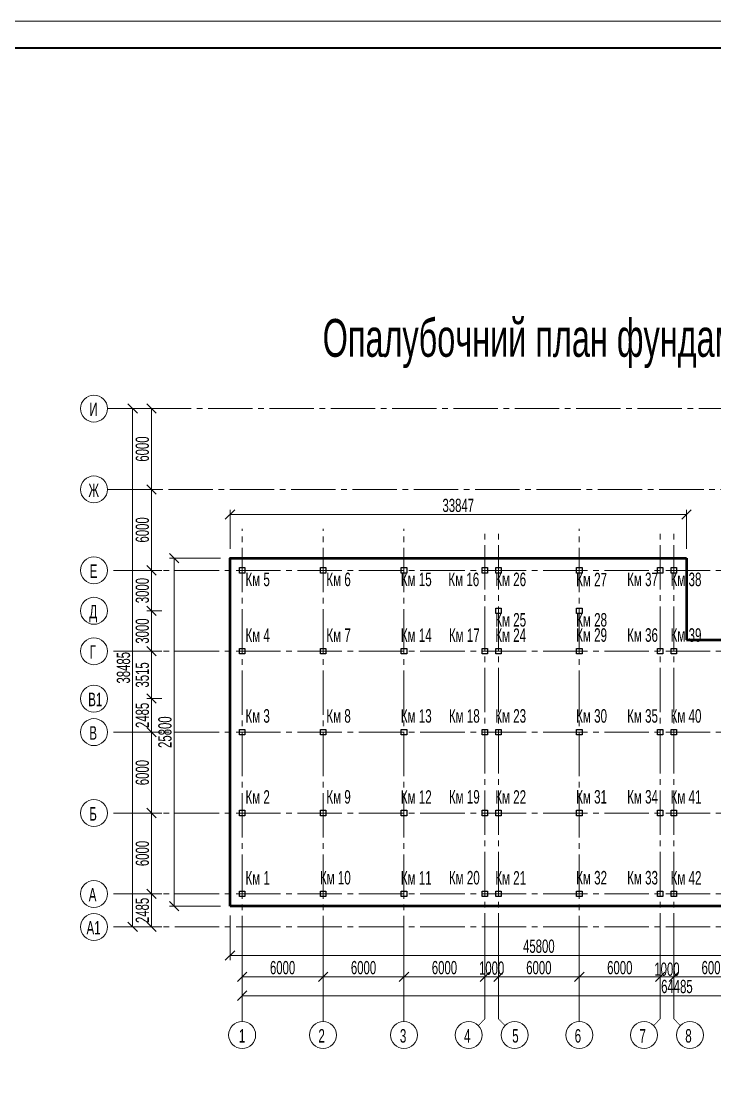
# Model space of a CAD drawing. Extents: x -483223 to 550073, y -164053 to -64662.
# Drawn here: x -440250 to -427390, y -92600 to -73022 of the extents above; entities that cross this region are included whole.
import ezdxf

# ---------------------------------------------------------------- set-up
doc = ezdxf.new("R2010")
doc.units = 0
doc.header["$MEASUREMENT"] = 0
for name, pattern in [('DASHDOT', [25.4, 12.7, -6.35, 0, -6.35]), ('K5LT_AXLED', [16.25, 11.75, -1.5, 1.5, -1.5]), ('K5LT_THIN', [0])]:
    doc.linetypes.add(name, pattern=pattern)
doc.layers.get('0').update_dxf_attribs({"color": 40, "linetype": 'CONTINUOUS'})
doc.layers.get('Defpoints').update_dxf_attribs({"linetype": 'CONTINUOUS'})
for name, color, linetype in [('KOLONY', 60, 'CONTINUOUS'), ('OPAL', 4, 'CONTINUOUS'), ('ТЕКСТ', 252, 'CONTINUOUS')]:
    doc.layers.add(name, color=color, linetype=linetype)
doc.layers.add('ВІСЬ', color=197, linetype='DASHDOT', lineweight=15, transparency=0.5)
for name, color, linetype, lineweight in [('ОСН. ТОНКА', 250, 'CONTINUOUS', 15), ('РАМКА', 250, 'CONTINUOUS', 40), ('РОЗМІР', 250, 'CONTINUOUS', 15), ('РОЗМІР МІЖ ОСЯМИ', 250, 'CONTINUOUS', 15)]:
    doc.layers.add(name, color=color, linetype=linetype, lineweight=lineweight)
doc.styles.add('РОЗМІР', font='ARIALN.TTF', dxfattribs={"width": 0.75})
doc.dimstyles.new('М 400$0', dxfattribs={"dimscale": 0.7, "dimtxt": 350, "dimasz": 250, "dimexe": 125, "dimexo": 250, "dimgap": 62.5, "dimtad": 1, "dimdec": 0, "dimlfac": 4, "dimzin": 9, "dimtxsty": 'РОЗМІР', "dimblk": 'OBLIQUE', "dimcen": 250, "dimadec": 0, "dimazin": 0, "dimtfac": 1, "dimtdec": 0, "dimtix": 1, "dimtmove": 2, "dimatfit": 3, "dimfxl": 125, "dimlwd": -1, "dimlwe": -1, "dimarcsym": 0})

# ---------------------------------------------------------------- blocks, each defined once
blk = doc.blocks.new('_OBLIQUE')
at = {"color": 0, "linetype": 'ByBlock'}
blk.add_line((-0.5, -0.5), (0.5, 0.5), dxfattribs=at)
blk = doc.blocks.new('*D221')
at = {"layer": 'Defpoints', "color": 0, "transparency": 16777216}
for p in [(-436153, -90156), (-434653, -90156), (-434653, -90744)]:
    blk.add_point(p, dxfattribs=at)
at = {"layer": 'РОЗМІР МІЖ ОСЯМИ', "color": 0, "transparency": 16777216}
for p, q in [((-436153, -90331), (-436153, -90832)), ((-434653, -90331), (-434653, -90832)), ((-436153, -90744), (-434653, -90744))]:
    blk.add_line(p, q, dxfattribs=at)
at = {"layer": 'РОЗМІР МІЖ ОСЯМИ', "color": 0, "transparency": 16777216, "xscale": 175, "yscale": 175, "zscale": 175, "rotation": 180}
blk.add_blockref('_OBLIQUE', (-436153, -90744), dxfattribs=at)
at = {"layer": 'РОЗМІР МІЖ ОСЯМИ', "color": 0, "transparency": 16777216, "xscale": 175, "yscale": 175, "zscale": 175}
blk.add_blockref('_OBLIQUE', (-434653, -90744), dxfattribs=at)
at = {"layer": 'РОЗМІР МІЖ ОСЯМИ', "color": 0, "transparency": 16777216, "insert": (-435403, -90575), "char_height": 245, "attachment_point": 5, "style": 'РОЗМІР'}
blk.add_mtext('6000', dxfattribs=at)
blk = doc.blocks.new('*D222')
at = {"layer": 'Defpoints', "color": 0, "transparency": 16777216}
for p in [(-434653, -90156), (-433153, -90156), (-433153, -90744)]:
    blk.add_point(p, dxfattribs=at)
at = {"layer": 'РОЗМІР МІЖ ОСЯМИ', "color": 0, "transparency": 16777216}
for p, q in [((-434653, -90331), (-434653, -90832)), ((-433153, -90331), (-433153, -90832)), ((-434653, -90744), (-433153, -90744))]:
    blk.add_line(p, q, dxfattribs=at)
at = {"layer": 'РОЗМІР МІЖ ОСЯМИ', "color": 0, "transparency": 16777216, "xscale": 175, "yscale": 175, "zscale": 175, "rotation": 180}
blk.add_blockref('_OBLIQUE', (-434653, -90744), dxfattribs=at)
at = {"layer": 'РОЗМІР МІЖ ОСЯМИ', "color": 0, "transparency": 16777216, "xscale": 175, "yscale": 175, "zscale": 175}
blk.add_blockref('_OBLIQUE', (-433153, -90744), dxfattribs=at)
at = {"layer": 'РОЗМІР МІЖ ОСЯМИ', "color": 0, "transparency": 16777216, "insert": (-433903, -90575), "char_height": 245, "attachment_point": 5, "style": 'РОЗМІР'}
blk.add_mtext('6000', dxfattribs=at)
blk = doc.blocks.new('*D223')
at = {"layer": 'Defpoints', "color": 0, "transparency": 16777216}
for p in [(-433153, -90156), (-431653, -90156), (-431653, -90744)]:
    blk.add_point(p, dxfattribs=at)
at = {"layer": 'РОЗМІР МІЖ ОСЯМИ', "color": 0, "transparency": 16777216}
for p, q in [((-433153, -90331), (-433153, -90832)), ((-431653, -90331), (-431653, -90832)), ((-433153, -90744), (-431653, -90744))]:
    blk.add_line(p, q, dxfattribs=at)
at = {"layer": 'РОЗМІР МІЖ ОСЯМИ', "color": 0, "transparency": 16777216, "xscale": 175, "yscale": 175, "zscale": 175, "rotation": 180}
blk.add_blockref('_OBLIQUE', (-433153, -90744), dxfattribs=at)
at = {"layer": 'РОЗМІР МІЖ ОСЯМИ', "color": 0, "transparency": 16777216, "xscale": 175, "yscale": 175, "zscale": 175}
blk.add_blockref('_OBLIQUE', (-431653, -90744), dxfattribs=at)
at = {"layer": 'РОЗМІР МІЖ ОСЯМИ', "color": 0, "transparency": 16777216, "insert": (-432403, -90575), "char_height": 245, "attachment_point": 5, "style": 'РОЗМІР'}
blk.add_mtext('6000', dxfattribs=at)
blk = doc.blocks.new('*D224')
at = {"layer": 'Defpoints', "color": 0, "transparency": 16777216}
for p in [(-431653, -90156), (-431403, -90156), (-431403, -90744)]:
    blk.add_point(p, dxfattribs=at)
at = {"layer": 'РОЗМІР МІЖ ОСЯМИ', "color": 0, "transparency": 16777216}
for p, q in [((-431653, -90331), (-431653, -90832)), ((-431403, -90331), (-431403, -90832)), ((-431653, -90744), (-431403, -90744))]:
    blk.add_line(p, q, dxfattribs=at)
at = {"layer": 'РОЗМІР МІЖ ОСЯМИ', "color": 0, "transparency": 16777216, "xscale": 175, "yscale": 175, "zscale": 175, "rotation": 180}
blk.add_blockref('_OBLIQUE', (-431653, -90744), dxfattribs=at)
at = {"layer": 'РОЗМІР МІЖ ОСЯМИ', "color": 0, "transparency": 16777216, "xscale": 175, "yscale": 175, "zscale": 175}
blk.add_blockref('_OBLIQUE', (-431403, -90744), dxfattribs=at)
at = {"layer": 'РОЗМІР МІЖ ОСЯМИ', "color": 0, "transparency": 16777216, "insert": (-431528, -90584), "char_height": 245, "attachment_point": 5, "style": 'РОЗМІР'}
blk.add_mtext('1000', dxfattribs=at)
blk = doc.blocks.new('*D225')
at = {"layer": 'Defpoints', "color": 0, "transparency": 16777216}
for p in [(-431403, -90156), (-429903, -90156), (-429903, -90744)]:
    blk.add_point(p, dxfattribs=at)
at = {"layer": 'РОЗМІР МІЖ ОСЯМИ', "color": 0, "transparency": 16777216}
for p, q in [((-431403, -90331), (-431403, -90832)), ((-429903, -90331), (-429903, -90832)), ((-431403, -90744), (-429903, -90744))]:
    blk.add_line(p, q, dxfattribs=at)
at = {"layer": 'РОЗМІР МІЖ ОСЯМИ', "color": 0, "transparency": 16777216, "xscale": 175, "yscale": 175, "zscale": 175, "rotation": 180}
blk.add_blockref('_OBLIQUE', (-431403, -90744), dxfattribs=at)
at = {"layer": 'РОЗМІР МІЖ ОСЯМИ', "color": 0, "transparency": 16777216, "xscale": 175, "yscale": 175, "zscale": 175}
blk.add_blockref('_OBLIQUE', (-429903, -90744), dxfattribs=at)
at = {"layer": 'РОЗМІР МІЖ ОСЯМИ', "color": 0, "transparency": 16777216, "insert": (-430653, -90575), "char_height": 245, "attachment_point": 5, "style": 'РОЗМІР'}
blk.add_mtext('6000', dxfattribs=at)
blk = doc.blocks.new('*D226')
at = {"layer": 'Defpoints', "color": 0, "transparency": 16777216}
for p in [(-429903, -90156), (-428403, -90156), (-428403, -90744)]:
    blk.add_point(p, dxfattribs=at)
at = {"layer": 'РОЗМІР МІЖ ОСЯМИ', "color": 0, "transparency": 16777216}
for p, q in [((-429903, -90331), (-429903, -90832)), ((-428403, -90331), (-428403, -90832)), ((-429903, -90744), (-428403, -90744))]:
    blk.add_line(p, q, dxfattribs=at)
at = {"layer": 'РОЗМІР МІЖ ОСЯМИ', "color": 0, "transparency": 16777216, "xscale": 175, "yscale": 175, "zscale": 175, "rotation": 180}
blk.add_blockref('_OBLIQUE', (-429903, -90744), dxfattribs=at)
at = {"layer": 'РОЗМІР МІЖ ОСЯМИ', "color": 0, "transparency": 16777216, "xscale": 175, "yscale": 175, "zscale": 175}
blk.add_blockref('_OBLIQUE', (-428403, -90744), dxfattribs=at)
at = {"layer": 'РОЗМІР МІЖ ОСЯМИ', "color": 0, "transparency": 16777216, "insert": (-429153, -90575), "char_height": 245, "attachment_point": 5, "style": 'РОЗМІР'}
blk.add_mtext('6000', dxfattribs=at)
blk = doc.blocks.new('*D227')
at = {"layer": 'Defpoints', "color": 0, "transparency": 16777216}
for p in [(-428403, -90156), (-428153, -90156), (-428153, -90744)]:
    blk.add_point(p, dxfattribs=at)
at = {"layer": 'РОЗМІР МІЖ ОСЯМИ', "color": 0, "transparency": 16777216}
for p, q in [((-428403, -90331), (-428403, -90832)), ((-428153, -90331), (-428153, -90832)), ((-428403, -90744), (-428153, -90744))]:
    blk.add_line(p, q, dxfattribs=at)
at = {"layer": 'РОЗМІР МІЖ ОСЯМИ', "color": 0, "transparency": 16777216, "xscale": 175, "yscale": 175, "zscale": 175, "rotation": 180}
blk.add_blockref('_OBLIQUE', (-428403, -90744), dxfattribs=at)
at = {"layer": 'РОЗМІР МІЖ ОСЯМИ', "color": 0, "transparency": 16777216, "xscale": 175, "yscale": 175, "zscale": 175}
blk.add_blockref('_OBLIQUE', (-428153, -90744), dxfattribs=at)
at = {"layer": 'РОЗМІР МІЖ ОСЯМИ', "color": 0, "transparency": 16777216, "insert": (-428278, -90604), "char_height": 245, "attachment_point": 5, "style": 'РОЗМІР'}
blk.add_mtext('1000', dxfattribs=at)
blk = doc.blocks.new('*D228')
at = {"layer": 'Defpoints', "color": 0, "transparency": 16777216}
for p in [(-428153, -90156), (-426653, -90156), (-426653, -90744)]:
    blk.add_point(p, dxfattribs=at)
at = {"layer": 'РОЗМІР МІЖ ОСЯМИ', "color": 0, "transparency": 16777216}
for p, q in [((-428153, -90331), (-428153, -90832)), ((-426653, -90331), (-426653, -90832)), ((-428153, -90744), (-426653, -90744))]:
    blk.add_line(p, q, dxfattribs=at)
at = {"layer": 'РОЗМІР МІЖ ОСЯМИ', "color": 0, "transparency": 16777216, "xscale": 175, "yscale": 175, "zscale": 175, "rotation": 180}
blk.add_blockref('_OBLIQUE', (-428153, -90744), dxfattribs=at)
at = {"layer": 'РОЗМІР МІЖ ОСЯМИ', "color": 0, "transparency": 16777216, "xscale": 175, "yscale": 175, "zscale": 175}
blk.add_blockref('_OBLIQUE', (-426653, -90744), dxfattribs=at)
at = {"layer": 'РОЗМІР МІЖ ОСЯМИ', "color": 0, "transparency": 16777216, "insert": (-427403, -90575), "char_height": 245, "attachment_point": 5, "style": 'РОЗМІР'}
blk.add_mtext('6000', dxfattribs=at)
blk = doc.blocks.new('*D235')
at = {"layer": 'Defpoints', "color": 0, "transparency": 16777216}
for p in [(-436153, -90256), (-420035, -90256), (-420035, -91094)]:
    blk.add_point(p, dxfattribs=at)
at = {"layer": 'РОЗМІР МІЖ ОСЯМИ', "color": 0, "transparency": 16777216}
for p, q in [((-436153, -90431), (-436153, -91182)), ((-420035, -90431), (-420035, -91182)), ((-436153, -91094), (-420035, -91094))]:
    blk.add_line(p, q, dxfattribs=at)
at = {"layer": 'РОЗМІР МІЖ ОСЯМИ', "color": 0, "transparency": 16777216, "xscale": 175, "yscale": 175, "zscale": 175, "rotation": 180}
blk.add_blockref('_OBLIQUE', (-436153, -91094), dxfattribs=at)
at = {"layer": 'РОЗМІР МІЖ ОСЯМИ', "color": 0, "transparency": 16777216, "xscale": 175, "yscale": 175, "zscale": 175}
blk.add_blockref('_OBLIQUE', (-420035, -91094), dxfattribs=at)
at = {"layer": 'РОЗМІР МІЖ ОСЯМИ', "color": 0, "transparency": 16777216, "insert": (-428094, -90925), "char_height": 245, "attachment_point": 5, "style": 'РОЗМІР'}
blk.add_mtext('64485', dxfattribs=at)
blk = doc.blocks.new('*D236')
at = {"layer": 'Defpoints', "color": 0, "transparency": 16777216}
for p in [(-437833, -87707), (-437469, -87707), (-437469, -89207)]:
    blk.add_point(p, dxfattribs=at)
at = {"layer": 'РОЗМІР МІЖ ОСЯМИ', "color": 0, "transparency": 16777216}
for p, q in [((-437644, -87707), (-437920, -87707)), ((-437833, -89207), (-437833, -87707)), ((-437644, -89207), (-437920, -89207))]:
    blk.add_line(p, q, dxfattribs=at)
at = {"layer": 'РОЗМІР МІЖ ОСЯМИ', "color": 0, "transparency": 16777216, "xscale": 175, "yscale": 175, "zscale": 175}
for p, rotation in [((-437833, -87707), 90), ((-437833, -89207), 270)]:
    blk.add_blockref('_OBLIQUE', p, dxfattribs=dict(at, rotation=rotation))
at = {"layer": 'РОЗМІР МІЖ ОСЯМИ', "color": 0, "transparency": 16777216, "insert": (-438002, -88457), "char_height": 245, "attachment_point": 5, "rotation": 90, "style": 'РОЗМІР'}
blk.add_mtext('6000', dxfattribs=at)
blk = doc.blocks.new('*D237')
at = {"layer": 'Defpoints', "color": 0, "transparency": 16777216}
for p in [(-437469, -89207), (-437833, -89819), (-437469, -89819)]:
    blk.add_point(p, dxfattribs=at)
at = {"layer": 'РОЗМІР МІЖ ОСЯМИ', "color": 0, "transparency": 16777216}
for p, q in [((-437644, -89207), (-437920, -89207)), ((-437833, -89207), (-437833, -89819)), ((-437644, -89819), (-437920, -89819))]:
    blk.add_line(p, q, dxfattribs=at)
at = {"layer": 'РОЗМІР МІЖ ОСЯМИ', "color": 0, "transparency": 16777216, "xscale": 175, "yscale": 175, "zscale": 175}
for p, rotation in [((-437833, -89207), 90), ((-437833, -89819), 270)]:
    blk.add_blockref('_OBLIQUE', p, dxfattribs=dict(at, rotation=rotation))
at = {"layer": 'РОЗМІР МІЖ ОСЯМИ', "color": 0, "transparency": 16777216, "insert": (-438002, -89513), "char_height": 245, "attachment_point": 5, "rotation": 90, "style": 'РОЗМІР'}
blk.add_mtext('2485', dxfattribs=at)
blk = doc.blocks.new('*D238')
at = {"layer": 'Defpoints', "color": 0, "transparency": 16777216}
for p in [(-437833, -84707), (-437469, -84707), (-437469, -85585)]:
    blk.add_point(p, dxfattribs=at)
at = {"layer": 'РОЗМІР МІЖ ОСЯМИ', "color": 0, "transparency": 16777216}
for p, q in [((-437644, -84707), (-437920, -84707)), ((-437833, -85585), (-437833, -84707)), ((-437644, -85585), (-437920, -85585))]:
    blk.add_line(p, q, dxfattribs=at)
at = {"layer": 'РОЗМІР МІЖ ОСЯМИ', "color": 0, "transparency": 16777216, "xscale": 175, "yscale": 175, "zscale": 175}
for p, rotation in [((-437833, -84707), 90), ((-437833, -85585), 270)]:
    blk.add_blockref('_OBLIQUE', p, dxfattribs=dict(at, rotation=rotation))
at = {"layer": 'РОЗМІР МІЖ ОСЯМИ', "color": 0, "transparency": 16777216, "insert": (-438002, -85146), "char_height": 245, "attachment_point": 5, "rotation": 90, "style": 'РОЗМІР'}
blk.add_mtext('3515', dxfattribs=at)
blk = doc.blocks.new('*D239')
at = {"layer": 'Defpoints', "color": 0, "transparency": 16777216}
for p in [(-437833, -83957), (-437469, -83957), (-437469, -84707)]:
    blk.add_point(p, dxfattribs=at)
at = {"layer": 'РОЗМІР МІЖ ОСЯМИ', "color": 0, "transparency": 16777216}
for p, q in [((-437644, -83957), (-437920, -83957)), ((-437833, -84707), (-437833, -83957)), ((-437644, -84707), (-437920, -84707))]:
    blk.add_line(p, q, dxfattribs=at)
at = {"layer": 'РОЗМІР МІЖ ОСЯМИ', "color": 0, "transparency": 16777216, "xscale": 175, "yscale": 175, "zscale": 175}
for p, rotation in [((-437833, -83957), 90), ((-437833, -84707), 270)]:
    blk.add_blockref('_OBLIQUE', p, dxfattribs=dict(at, rotation=rotation))
at = {"layer": 'РОЗМІР МІЖ ОСЯМИ', "color": 0, "transparency": 16777216, "insert": (-438002, -84332), "char_height": 245, "attachment_point": 5, "rotation": 90, "style": 'РОЗМІР'}
blk.add_mtext('3000', dxfattribs=at)
blk = doc.blocks.new('*D240')
at = {"layer": 'Defpoints', "color": 0, "transparency": 16777216}
for p in [(-437833, -83207), (-437469, -83207), (-437469, -83957)]:
    blk.add_point(p, dxfattribs=at)
at = {"layer": 'РОЗМІР МІЖ ОСЯМИ', "color": 0, "transparency": 16777216}
for p, q in [((-437644, -83207), (-437920, -83207)), ((-437833, -83957), (-437833, -83207)), ((-437644, -83957), (-437920, -83957))]:
    blk.add_line(p, q, dxfattribs=at)
at = {"layer": 'РОЗМІР МІЖ ОСЯМИ', "color": 0, "transparency": 16777216, "xscale": 175, "yscale": 175, "zscale": 175}
for p, rotation in [((-437833, -83207), 90), ((-437833, -83957), 270)]:
    blk.add_blockref('_OBLIQUE', p, dxfattribs=dict(at, rotation=rotation))
at = {"layer": 'РОЗМІР МІЖ ОСЯМИ', "color": 0, "transparency": 16777216, "insert": (-438002, -83582), "char_height": 245, "attachment_point": 5, "rotation": 90, "style": 'РОЗМІР'}
blk.add_mtext('3000', dxfattribs=at)
blk = doc.blocks.new('*D241')
at = {"layer": 'Defpoints', "color": 0, "transparency": 16777216}
for p in [(-437833, -81707), (-437469, -81707), (-437469, -83207)]:
    blk.add_point(p, dxfattribs=at)
at = {"layer": 'РОЗМІР МІЖ ОСЯМИ', "color": 0, "transparency": 16777216}
for p, q in [((-437644, -81707), (-437920, -81707)), ((-437833, -83207), (-437833, -81707)), ((-437644, -83207), (-437920, -83207))]:
    blk.add_line(p, q, dxfattribs=at)
at = {"layer": 'РОЗМІР МІЖ ОСЯМИ', "color": 0, "transparency": 16777216, "xscale": 175, "yscale": 175, "zscale": 175}
for p, rotation in [((-437833, -81707), 90), ((-437833, -83207), 270)]:
    blk.add_blockref('_OBLIQUE', p, dxfattribs=dict(at, rotation=rotation))
at = {"layer": 'РОЗМІР МІЖ ОСЯМИ', "color": 0, "transparency": 16777216, "insert": (-438002, -82457), "char_height": 245, "attachment_point": 5, "rotation": 90, "style": 'РОЗМІР'}
blk.add_mtext('6000', dxfattribs=at)
blk = doc.blocks.new('*D242')
at = {"layer": 'Defpoints', "color": 0, "transparency": 16777216}
for p in [(-437833, -80207), (-437469, -80207), (-437469, -81707)]:
    blk.add_point(p, dxfattribs=at)
at = {"layer": 'РОЗМІР МІЖ ОСЯМИ', "color": 0, "transparency": 16777216}
for p, q in [((-437644, -80207), (-437920, -80207)), ((-437833, -81707), (-437833, -80207)), ((-437644, -81707), (-437920, -81707))]:
    blk.add_line(p, q, dxfattribs=at)
at = {"layer": 'РОЗМІР МІЖ ОСЯМИ', "color": 0, "transparency": 16777216, "xscale": 175, "yscale": 175, "zscale": 175}
for p, rotation in [((-437833, -80207), 90), ((-437833, -81707), 270)]:
    blk.add_blockref('_OBLIQUE', p, dxfattribs=dict(at, rotation=rotation))
at = {"layer": 'РОЗМІР МІЖ ОСЯМИ', "color": 0, "transparency": 16777216, "insert": (-438002, -80957), "char_height": 245, "attachment_point": 5, "rotation": 90, "style": 'РОЗМІР'}
blk.add_mtext('6000', dxfattribs=at)
blk = doc.blocks.new('*D243')
at = {"layer": 'Defpoints', "color": 0, "transparency": 16777216}
for p in [(-437833, -86207), (-437469, -86207), (-437469, -87707)]:
    blk.add_point(p, dxfattribs=at)
at = {"layer": 'РОЗМІР МІЖ ОСЯМИ', "color": 0, "transparency": 16777216}
for p, q in [((-437644, -86207), (-437920, -86207)), ((-437833, -87707), (-437833, -86207)), ((-437644, -87707), (-437920, -87707))]:
    blk.add_line(p, q, dxfattribs=at)
at = {"layer": 'РОЗМІР МІЖ ОСЯМИ', "color": 0, "transparency": 16777216, "xscale": 175, "yscale": 175, "zscale": 175}
for p, rotation in [((-437833, -86207), 90), ((-437833, -87707), 270)]:
    blk.add_blockref('_OBLIQUE', p, dxfattribs=dict(at, rotation=rotation))
at = {"layer": 'РОЗМІР МІЖ ОСЯМИ', "color": 0, "transparency": 16777216, "insert": (-438002, -86957), "char_height": 245, "attachment_point": 5, "rotation": 90, "style": 'РОЗМІР'}
blk.add_mtext('6000', dxfattribs=at)
blk = doc.blocks.new('*D244')
at = {"layer": 'Defpoints', "color": 0, "transparency": 16777216}
for p in [(-437469, -85585), (-437833, -86207), (-437469, -86207)]:
    blk.add_point(p, dxfattribs=at)
at = {"layer": 'РОЗМІР МІЖ ОСЯМИ', "color": 0, "transparency": 16777216}
for p, q in [((-437644, -85585), (-437920, -85585)), ((-437833, -85585), (-437833, -86207)), ((-437644, -86207), (-437920, -86207))]:
    blk.add_line(p, q, dxfattribs=at)
at = {"layer": 'РОЗМІР МІЖ ОСЯМИ', "color": 0, "transparency": 16777216, "xscale": 175, "yscale": 175, "zscale": 175}
for p, rotation in [((-437833, -85585), 90), ((-437833, -86207), 270)]:
    blk.add_blockref('_OBLIQUE', p, dxfattribs=dict(at, rotation=rotation))
at = {"layer": 'РОЗМІР МІЖ ОСЯМИ', "color": 0, "transparency": 16777216, "insert": (-438002, -85896), "char_height": 245, "attachment_point": 5, "rotation": 90, "style": 'РОЗМІР'}
blk.add_mtext('2485', dxfattribs=at)
blk = doc.blocks.new('*D245')
at = {"layer": 'Defpoints', "color": 0, "transparency": 16777216}
for p in [(-438183, -80207), (-437469, -80207), (-437469, -89819)]:
    blk.add_point(p, dxfattribs=at)
at = {"layer": 'РОЗМІР МІЖ ОСЯМИ', "color": 0, "transparency": 16777216}
for p, q in [((-437644, -80207), (-438270, -80207)), ((-438183, -89819), (-438183, -80207)), ((-437644, -89819), (-438270, -89819))]:
    blk.add_line(p, q, dxfattribs=at)
at = {"layer": 'РОЗМІР МІЖ ОСЯМИ', "color": 0, "transparency": 16777216, "xscale": 175, "yscale": 175, "zscale": 175}
for p, rotation in [((-438183, -80207), 90), ((-438183, -89819), 270)]:
    blk.add_blockref('_OBLIQUE', p, dxfattribs=dict(at, rotation=rotation))
at = {"layer": 'РОЗМІР МІЖ ОСЯМИ', "color": 0, "transparency": 16777216, "insert": (-438352, -85013), "char_height": 245, "attachment_point": 5, "rotation": 90, "style": 'РОЗМІР'}
blk.add_mtext('38485', dxfattribs=at)
blk = doc.blocks.new('*D246')
at = {"layer": 'Defpoints', "color": 0, "transparency": 16777216}
for p in [(-436378, -89432), (-424928, -89763), (-436378, -90347)]:
    blk.add_point(p, dxfattribs=at)
at = {"layer": 'РОЗМІР', "color": 0, "transparency": 16777216}
for p, q in [((-436378, -89607), (-436378, -90434)), ((-424928, -89938), (-424928, -90434)), ((-424928, -90347), (-436378, -90347))]:
    blk.add_line(p, q, dxfattribs=at)
at = {"layer": 'РОЗМІР', "color": 0, "transparency": 16777216, "xscale": 175, "yscale": 175, "zscale": 175, "rotation": 180}
blk.add_blockref('_OBLIQUE', (-436378, -90347), dxfattribs=at)
at = {"layer": 'РОЗМІР', "color": 0, "transparency": 16777216, "xscale": 175, "yscale": 175, "zscale": 175}
blk.add_blockref('_OBLIQUE', (-424928, -90347), dxfattribs=at)
at = {"layer": 'РОЗМІР', "color": 0, "transparency": 16777216, "insert": (-430653, -90178), "char_height": 245, "attachment_point": 5, "style": 'РОЗМІР'}
blk.add_mtext('45800', dxfattribs=at)
blk = doc.blocks.new('*D249')
at = {"layer": 'Defpoints', "color": 0, "transparency": 16777216}
for p in [(-437414, -82982), (-436378, -82982), (-436378, -89432)]:
    blk.add_point(p, dxfattribs=at)
at = {"layer": 'РОЗМІР', "color": 0, "transparency": 16777216}
for p, q in [((-436553, -82982), (-437501, -82982)), ((-437414, -89432), (-437414, -82982)), ((-436553, -89432), (-437501, -89432))]:
    blk.add_line(p, q, dxfattribs=at)
at = {"layer": 'РОЗМІР', "color": 0, "transparency": 16777216, "xscale": 175, "yscale": 175, "zscale": 175}
for p, rotation in [((-437414, -82982), 90), ((-437414, -89432), 270)]:
    blk.add_blockref('_OBLIQUE', p, dxfattribs=dict(at, rotation=rotation))
at = {"layer": 'РОЗМІР', "color": 0, "transparency": 16777216, "insert": (-437583, -86207), "char_height": 245, "attachment_point": 5, "rotation": 90, "style": 'РОЗМІР'}
blk.add_mtext('25800', dxfattribs=at)
blk = doc.blocks.new('*D250')
at = {"layer": 'Defpoints', "color": 0, "transparency": 16777216}
for p in [(-427916, -82172), (-436378, -82982), (-427916, -82982)]:
    blk.add_point(p, dxfattribs=at)
at = {"layer": 'РОЗМІР', "color": 0, "transparency": 16777216}
for p, q in [((-436378, -82807), (-436378, -82084)), ((-436378, -82172), (-427916, -82172)), ((-427916, -82807), (-427916, -82084))]:
    blk.add_line(p, q, dxfattribs=at)
at = {"layer": 'РОЗМІР', "color": 0, "transparency": 16777216, "xscale": 175, "yscale": 175, "zscale": 175, "rotation": 180}
blk.add_blockref('_OBLIQUE', (-436378, -82172), dxfattribs=at)
at = {"layer": 'РОЗМІР', "color": 0, "transparency": 16777216, "xscale": 175, "yscale": 175, "zscale": 175}
blk.add_blockref('_OBLIQUE', (-427916, -82172), dxfattribs=at)
at = {"layer": 'РОЗМІР', "color": 0, "transparency": 16777216, "insert": (-432147, -82003), "char_height": 245, "attachment_point": 5, "style": 'РОЗМІР'}
blk.add_mtext('33847', dxfattribs=at)

msp = doc.modelspace()

# ---------------------------------------------------------------- linework, layer by layer
at = {"layer": 'KOLONY', "color": 7, "ltscale": 15}
for points in [[(-436202.8052, -83156.6743), (-436102.805, -83156.6743), (-436102.805, -83256.6746), (-436202.8052, -83256.6746), (-436202.8052, -83156.6743)], [(-434702.8052, -83156.6743), (-434602.805, -83156.6743), (-434602.805, -83256.6746), (-434702.8052, -83256.6746), (-434702.8052, -83156.6743)], [(-433202.8049, -83156.6743), (-433102.8055, -83156.6743), (-433102.8055, -83256.6746), (-433202.8049, -83256.6746), (-433202.8049, -83156.6743)], [(-431702.8054, -83156.6743), (-431602.805, -83156.6743), (-431602.805, -83256.6746), (-431702.8054, -83256.6746), (-431702.8054, -83156.6743)], [(-431452.8049, -83156.6743), (-431352.8046, -83156.6743), (-431352.8046, -83256.6746), (-431452.8049, -83256.6746), (-431452.8049, -83156.6743)], [(-429952.8054, -83156.6743), (-429852.805, -83156.6743), (-429852.805, -83256.6746), (-429952.8054, -83256.6746), (-429952.8054, -83156.6743)], [(-428452.8049, -83156.6743), (-428352.8047, -83156.6743), (-428352.8047, -83256.6746), (-428452.8049, -83256.6746), (-428452.8049, -83156.6743)], [(-428202.8047, -83156.6743), (-428102.8052, -83156.6743), (-428102.8052, -83256.6746), (-428202.8047, -83256.6746), (-428202.8047, -83156.6743)], [(-431452.8049, -83906.6737), (-431352.8046, -83906.6737), (-431352.8046, -84006.6739), (-431452.8049, -84006.6739), (-431452.8049, -83906.6737)], [(-429952.8054, -83906.6737), (-429852.805, -83906.6737), (-429852.805, -84006.6739), (-429952.8054, -84006.6739), (-429952.8054, -83906.6737)], [(-436202.8052, -84656.6739), (-436102.805, -84656.6739), (-436102.805, -84756.6741), (-436202.8052, -84756.6741), (-436202.8052, -84656.6739)], [(-434702.8052, -84656.6739), (-434602.805, -84656.6739), (-434602.805, -84756.6741), (-434702.8052, -84756.6741), (-434702.8052, -84656.6739)], [(-433202.8049, -84656.6739), (-433102.8055, -84656.6739), (-433102.8055, -84756.6741), (-433202.8049, -84756.6741), (-433202.8049, -84656.6739)], [(-431702.8054, -84656.6739), (-431602.805, -84656.6739), (-431602.805, -84756.6741), (-431702.8054, -84756.6741), (-431702.8054, -84656.6739)], [(-431452.8049, -84656.6739), (-431352.8046, -84656.6739), (-431352.8046, -84756.6741), (-431452.8049, -84756.6741), (-431452.8049, -84656.6739)], [(-429952.8054, -84656.6739), (-429852.805, -84656.6739), (-429852.805, -84756.6741), (-429952.8054, -84756.6741), (-429952.8054, -84656.6739)], [(-428452.8049, -84656.6739), (-428352.8047, -84656.6739), (-428352.8047, -84756.6741), (-428452.8049, -84756.6741), (-428452.8049, -84656.6739)], [(-428202.8047, -84656.6739), (-428102.8052, -84656.6739), (-428102.8052, -84756.6741), (-428202.8047, -84756.6741), (-428202.8047, -84656.6739)], [(-436202.8052, -86156.6743), (-436102.805, -86156.6743), (-436102.805, -86256.6746), (-436202.8052, -86256.6746), (-436202.8052, -86156.6743)], [(-434702.8052, -86156.6743), (-434602.805, -86156.6743), (-434602.805, -86256.6746), (-434702.8052, -86256.6746), (-434702.8052, -86156.6743)], [(-433202.8049, -86156.6743), (-433102.8055, -86156.6743), (-433102.8055, -86256.6746), (-433202.8049, -86256.6746), (-433202.8049, -86156.6743)], [(-431702.8054, -86156.6743), (-431602.805, -86156.6743), (-431602.805, -86256.6746), (-431702.8054, -86256.6746), (-431702.8054, -86156.6743)], [(-431452.8049, -86156.6743), (-431352.8046, -86156.6743), (-431352.8046, -86256.6746), (-431452.8049, -86256.6746), (-431452.8049, -86156.6743)], [(-429952.8054, -86156.6743), (-429852.805, -86156.6743), (-429852.805, -86256.6746), (-429952.8054, -86256.6746), (-429952.8054, -86156.6743)], [(-428452.8049, -86156.6743), (-428352.8047, -86156.6743), (-428352.8047, -86256.6746), (-428452.8049, -86256.6746), (-428452.8049, -86156.6743)], [(-428202.8047, -86156.6743), (-428102.8052, -86156.6743), (-428102.8052, -86256.6746), (-428202.8047, -86256.6746), (-428202.8047, -86156.6743)], [(-436202.8052, -87656.6747), (-436102.805, -87656.6747), (-436102.805, -87756.6741), (-436202.8052, -87756.6741), (-436202.8052, -87656.6747)], [(-434702.8052, -87656.6747), (-434602.805, -87656.6747), (-434602.805, -87756.6741), (-434702.8052, -87756.6741), (-434702.8052, -87656.6747)], [(-433202.8049, -87656.6747), (-433102.8055, -87656.6747), (-433102.8055, -87756.6741), (-433202.8049, -87756.6741), (-433202.8049, -87656.6747)], [(-431702.8054, -87656.6747), (-431602.805, -87656.6747), (-431602.805, -87756.6741), (-431702.8054, -87756.6741), (-431702.8054, -87656.6747)], [(-431452.8049, -87656.6747), (-431352.8046, -87656.6747), (-431352.8046, -87756.6741), (-431452.8049, -87756.6741), (-431452.8049, -87656.6747)], [(-429952.8054, -87656.6747), (-429852.805, -87656.6747), (-429852.805, -87756.6741), (-429952.8054, -87756.6741), (-429952.8054, -87656.6747)], [(-428452.8049, -87656.6747), (-428352.8047, -87656.6747), (-428352.8047, -87756.6741), (-428452.8049, -87756.6741), (-428452.8049, -87656.6747)], [(-428202.8047, -87656.6747), (-428102.8052, -87656.6747), (-428102.8052, -87756.6741), (-428202.8047, -87756.6741), (-428202.8047, -87656.6747)], [(-436202.8052, -89156.6752), (-436102.805, -89156.6752), (-436102.805, -89256.6746), (-436202.8052, -89256.6746), (-436202.8052, -89156.6752)], [(-434702.8052, -89156.6752), (-434602.805, -89156.6752), (-434602.805, -89256.6746), (-434702.8052, -89256.6746), (-434702.8052, -89156.6752)], [(-433202.8049, -89156.6752), (-433102.8055, -89156.6752), (-433102.8055, -89256.6746), (-433202.8049, -89256.6746), (-433202.8049, -89156.6752)], [(-431702.8054, -89156.6752), (-431602.805, -89156.6752), (-431602.805, -89256.6746), (-431702.8054, -89256.6746), (-431702.8054, -89156.6752)], [(-431452.8049, -89156.6752), (-431352.8046, -89156.6752), (-431352.8046, -89256.6746), (-431452.8049, -89256.6746), (-431452.8049, -89156.6752)], [(-429952.8054, -89156.6752), (-429852.805, -89156.6752), (-429852.805, -89256.6746), (-429952.8054, -89256.6746), (-429952.8054, -89156.6752)], [(-428452.8049, -89156.6752), (-428352.8047, -89156.6752), (-428352.8047, -89256.6746), (-428452.8049, -89256.6746), (-428452.8049, -89156.6752)], [(-428202.8047, -89156.6752), (-428102.8052, -89156.6752), (-428102.8052, -89256.6746), (-428202.8047, -89256.6746), (-428202.8047, -89156.6752)]]:
    msp.add_lwpolyline(points, dxfattribs=at)
at = {"layer": 'OPAL', "color": 7, "lineweight": 50}
for p, q in [((-427916.0522, -82981.6741), (-427916.0522, -84494.5532)), ((-427916.0522, -84494.5532), (-426814.8244, -84494.5532))]:
    msp.add_line(p, q, dxfattribs=at)
for points in [[(-436377.8051, -89431.6749), (-436377.8051, -82981.6749), (-427916.0522, -82981.6749)], [(-424927.8065, -89431.6749), (-436377.8051, -89431.6749)]]:
    msp.add_lwpolyline(points, dxfattribs=at)
at = {"layer": 'ВІСЬ', "color": 7, "linetype": 'K5LT_AXLED', "ltscale": 70}
for p, q in [((-424587.9756, -80206.6749), (-438650.4203, -80206.6749)), ((-423047.9316, -81706.6749), (-438650.4203, -81706.6749)), ((-436152.8051, -91573.7769), (-436152.8051, -82439.2255)), ((-434652.8051, -91573.7769), (-434652.8051, -82439.2286)), ((-433152.8051, -91573.7769), (-433152.8051, -82439.2286)), ((-431652.8051, -91523.7769), (-431652.8051, -82439.2277)), ((-431402.8051, -91523.7769), (-431402.8051, -82439.2279)), ((-429902.8051, -91573.7769), (-429902.8051, -82439.2286)), ((-428402.8051, -91523.7769), (-428402.8051, -82424.9132)), ((-428152.8051, -91523.7769), (-428152.8051, -82439.2296)), ((-420652.8051, -83206.6749), (-438650.4203, -83206.6749)), ((-420652.8051, -84706.6749), (-438650.4203, -84706.6749)), ((-420652.8051, -86206.6749), (-438650.4203, -86206.6749)), ((-420652.8051, -87706.6749), (-438650.4203, -87706.6749)), ((-420652.8051, -89206.6749), (-438650.4203, -89206.6749)), ((-420652.8051, -89819.1202), (-438650.4203, -89819.1202))]:
    msp.add_line(p, q, dxfattribs=at)
at = {"layer": 'ВІСЬ', "color": 7}
for p, q in [((-431776.0284, -91647.0002), (-431652.8051, -91523.7769)), ((-431279.5818, -91647.0002), (-431402.8051, -91523.7769)), ((-428526.0284, -91647.0002), (-428402.8051, -91523.7769)), ((-428029.5818, -91647.0002), (-428152.8051, -91523.7769))]:
    msp.add_line(p, q, dxfattribs=at)
at = {"layer": 'ОСН. ТОНКА', "color": 7, "ltscale": 40}
msp.add_lwpolyline([(-483223.0897, -73022.1397), (-483223.0897, -132422.1397), (-399123.0897, -132422.1397), (-399123.0897, -73022.1397), (-483223.0897, -73022.1397)], dxfattribs=at)
at = {"layer": 'ОСН. ТОНКА', "color": 7, "linetype": 'K5LT_THIN'}
for centre in [(-438900.4203, -80206.6749), (-438900.4203, -81706.6749), (-438900.4203, -83206.6749), (-438900.4203, -83956.6749), (-438900.4203, -84706.6749), (-438900.4203, -85585.3545), (-438900.4203, -86206.6749), (-438900.4203, -87706.6749), (-438900.4203, -89206.6749), (-438900.4203, -89819.1202), (-436152.8051, -91823.7769), (-434652.8051, -91823.7769), (-433152.8051, -91823.7769), (-431952.8051, -91823.7769), (-431102.8051, -91823.7769), (-429902.8051, -91823.7769), (-428702.8051, -91823.7769), (-427852.8051, -91823.7769)]:
    msp.add_arc(centre, 250, 0, 359.99999427, dxfattribs=at)
at = {"layer": 'РАМКА', "color": 7, "ltscale": 40}
msp.add_lwpolyline([(-399623.0897, -131922.1397), (-399623.0897, -131922.1397), (-399623.0897, -73522.1397), (-481223.0897, -73522.1397), (-481223.0897, -131922.1397), (-399623.0897, -131922.1397)], dxfattribs=at)

# ---------------------------------------------------------------- texts
at = {"layer": 'ТЕКСТ', "color": 7, "style": 'РОЗМІР', "width": 0.75}
for s, p in [('И', (-438986.8353, -80346.7056)), ('Ж', (-439003.3718, -81846.895)), ('Е', (-438976.9134, -83346.7056)), ('Д', (-438986.7091, -84096.7056)), ('Г', (-438976.9134, -84846.7056)), ('В1', (-439006.9575, -85725.3853)), ('В', (-438986.8353, -86346.7056)), ('Б', (-438986.8353, -87846.7056)), ('А', (-438996.7572, -89346.7056)), ('А1', (-439037.6615, -89959.1509)), ('1', (-436212.7618, -91963.8077)), ('2', (-434739.2201, -91963.8077)), ('3', (-433229.2982, -91963.8077)), ('4', (-432039.2201, -91963.8077)), ('5', (-431146.6676, -91963.8077)), ('6', (-429989.2201, -91963.8077)), ('7', (-428789.2201, -91963.8077)), ('8', (-427939.2201, -91963.8077))]:
    msp.add_text(s, height=250, dxfattribs=at).set_placement(p)
at = {"layer": 'ТЕКСТ', "color": 7, "ltscale": 30, "style": 'РОЗМІР'}
for s, insert, char_height, width, attachment_point in [('Опалубочний план фундаментної плити ФПм1', (-428134.551, -79457.2824), 700, 14048.940654, 8), ('Км 5', (-435639.3856, -83502.8018), 250, 946.643731, 9), ('Км 6', (-434139.3856, -83502.8018), 250, 946.643731, 9), ('Км 15', (-432639.3861, -83502.8018), 250, 946.643731, 9), ('Км 16', (-431758.4655, -83502.8018), 250, 946.643731, 9), ('Км 26', (-430889.3852, -83502.8018), 250, 946.643731, 9), ('Км 27', (-429389.3857, -83502.8018), 250, 946.643731, 9), ('Км 37', (-428445.2502, -83502.8018), 250, 946.643731, 9), ('Км 38', (-427639.3858, -83502.8018), 250, 946.643731, 9), ('Км 25', (-430889.3852, -84252.8012), 250, 946.643731, 9), ('Км 28', (-429389.3857, -84252.8012), 250, 946.643731, 9), ('Км 4', (-435639.3856, -84534.6844), 250, 946.643731, 9), ('Км 7', (-434139.3856, -84534.6844), 250, 946.643731, 9), ('Км 14', (-432639.3861, -84534.6844), 250, 946.643731, 9), ('Км 17', (-431748.7073, -84534.6844), 250, 946.643731, 9), ('Км 24', (-430889.3852, -84534.6844), 250, 946.643731, 9), ('Км 29', (-429389.3857, -84534.6844), 250, 946.643731, 9), ('Км 36', (-428445.2502, -84534.6844), 250, 946.643731, 9), ('Км 39', (-427639.3858, -84534.6844), 250, 946.643731, 9), ('Км 3', (-435639.3856, -86034.6848), 250, 946.643731, 9), ('Км 8', (-434139.3856, -86034.6848), 250, 946.643731, 9), ('Км 13', (-432639.3861, -86034.6848), 250, 946.643731, 9), ('Км 18', (-431748.7073, -86034.6848), 250, 946.643731, 9), ('Км 23', (-430889.3852, -86034.6848), 250, 946.643731, 9), ('Км 30', (-429389.3857, -86034.6848), 250, 946.643731, 9), ('Км 35', (-428445.2502, -86034.6848), 250, 946.643731, 9), ('Км 40', (-427639.3858, -86034.6848), 250, 946.643731, 9), ('Км 2', (-435639.3856, -87534.6852), 250, 946.643731, 9), ('Км 9', (-434139.3856, -87534.6852), 250, 946.643731, 9), ('Км 12', (-432639.3861, -87534.6852), 250, 946.643731, 9), ('Км 19', (-431748.7073, -87534.6852), 250, 946.643731, 9), ('Км 22', (-430889.3852, -87534.6852), 250, 946.643731, 9), ('Км 31', (-429389.3857, -87534.6852), 250, 946.643731, 9), ('Км 34', (-428445.2502, -87534.6852), 250, 946.643731, 9), ('Км 41', (-427639.3858, -87534.6852), 250, 946.643731, 9), ('Км 1', (-435639.3856, -89034.6857), 250, 946.643731, 9), ('Км 10', (-434139.3856, -89034.6857), 250, 946.643731, 9), ('Км 11', (-432639.3861, -89034.6857), 250, 946.643731, 9), ('Км 20', (-431748.7073, -89034.6857), 250, 946.643731, 9), ('Км 21', (-430889.3852, -89034.6857), 250, 946.643731, 9), ('Км 32', (-429389.3857, -89034.6857), 250, 946.643731, 9), ('Км 33', (-428445.2502, -89034.6857), 250, 946.643731, 9), ('Км 42', (-427639.3858, -89034.6857), 250, 946.643731, 9)]:
    msp.add_mtext(s, dxfattribs=dict(at, insert=insert, char_height=char_height, width=width, attachment_point=attachment_point))

# ---------------------------------------------------------------- dimensions: what is measured, and where the dimension line sits
at = {"layer": 'РОЗМІР', "color": 7}
dim = msp.add_linear_dim(base=(-427916.0522, -82171.5616), p1=(-436377.8051, -82981.6749), p2=(-427916.0522, -82981.6749), dimstyle='М 400$0', override={"dimtxsty": 'РОЗМІР'}, dxfattribs=at)
dim.commit()
dim.dimension.update_dxf_attribs({"geometry": '*D250', "text_midpoint": (-432146.9286, -82002.7212)})
dim = msp.add_linear_dim(base=(-437413.9924, -82981.6749), p1=(-436377.8051, -89431.6749), p2=(-436377.8051, -82981.6749), angle=90, dimstyle='М 400$0', override={"dimtxsty": 'РОЗМІР'}, dxfattribs=at)
dim.commit()
dim.dimension.update_dxf_attribs({"geometry": '*D249', "text_midpoint": (-437582.8327, -86206.6749)})
dim = msp.add_linear_dim(base=(-436377.8051, -90346.754), p1=(-424927.8065, -89762.995), p2=(-436377.8051, -89431.6749), text='45800', dimstyle='М 400$0', override={"dimtxsty": 'РОЗМІР'}, dxfattribs=at)
dim.commit()
dim.dimension.update_dxf_attribs({"geometry": '*D246', "text_midpoint": (-430652.8058, -90177.9136)})
at = {"layer": 'РОЗМІР МІЖ ОСЯМИ', "color": 7}
for base, p1, p2, text, picture, middle in [((-438182.8051, -80206.6749), (-437469.4185, -89819.1202), (-437469.4185, -80206.6749), '38485', '*D245', (-438351.6455, -85012.8975)), ((-437832.8051, -84706.6749), (-437469.4185, -85585.3545), (-437469.4185, -84706.6749), '3515', '*D238', (-438001.6455, -85146.0147)), ((-437832.8051, -86206.6749), (-437469.4185, -85585.3545), (-437469.4185, -86206.6749), '2485', '*D244', (-438001.6455, -85896.0147)), ((-437832.8051, -89819.1202), (-437469.4185, -89206.6749), (-437469.4185, -89819.1202), '2485', '*D237', (-438001.6455, -89512.8975))]:
    dim = msp.add_linear_dim(base=base, p1=p1, p2=p2, angle=90, text=text, dimstyle='М 400$0', override={"dimtxsty": 'РОЗМІР'}, dxfattribs=at)
    dim.commit()
    dim.dimension.update_dxf_attribs({"geometry": picture, "text_midpoint": middle})
for base, p1, p2, picture, middle in [((-437832.8051, -80206.6749), (-437469.4185, -81706.6749), (-437469.4185, -80206.6749), '*D242', (-438001.6455, -80956.6749)), ((-437832.8051, -81706.6749), (-437469.4185, -83206.6749), (-437469.4185, -81706.6749), '*D241', (-438001.6455, -82456.6749)), ((-437832.8051, -83206.6749), (-437469.4185, -83956.6749), (-437469.4185, -83206.6749), '*D240', (-438001.6455, -83581.6749)), ((-437832.8051, -83956.6749), (-437469.4185, -84706.6749), (-437469.4185, -83956.6749), '*D239', (-438001.6455, -84331.6749)), ((-437832.8051, -86206.6749), (-437469.4185, -87706.6749), (-437469.4185, -86206.6749), '*D243', (-438001.6455, -86956.6749)), ((-437832.8051, -87706.6749), (-437469.4185, -89206.6749), (-437469.4185, -87706.6749), '*D236', (-438001.6455, -88456.6749))]:
    dim = msp.add_linear_dim(base=base, p1=p1, p2=p2, angle=90, dimstyle='М 400$0', override={"dimtxsty": 'РОЗМІР'}, dxfattribs=at)
    dim.commit()
    dim.dimension.update_dxf_attribs({"geometry": picture, "text_midpoint": middle})
for base, p1, p2, picture, middle in [((-434652.8051, -90744.2296), (-436152.8051, -90155.6097), (-434652.8051, -90155.6097), '*D221', (-435402.8051, -90575.3892)), ((-433152.8051, -90744.2296), (-434652.8051, -90155.6097), (-433152.8051, -90155.6097), '*D222', (-433902.8051, -90575.3892)), ((-431652.8051, -90744.2296), (-433152.8051, -90155.6097), (-431652.8051, -90155.6097), '*D223', (-432402.8051, -90575.3892)), ((-429902.8051, -90744.2296), (-431402.8051, -90155.6097), (-429902.8051, -90155.6097), '*D225', (-430652.8051, -90575.3892)), ((-428402.8051, -90744.2296), (-429902.8051, -90155.6097), (-428402.8051, -90155.6097), '*D226', (-429152.8051, -90575.3892)), ((-426652.8051, -90744.2296), (-428152.8051, -90155.6097), (-426652.8051, -90155.6097), '*D228', (-427402.8051, -90575.3892))]:
    dim = msp.add_linear_dim(base=base, p1=p1, p2=p2, dimstyle='М 400$0', override={"dimtxsty": 'РОЗМІР'}, dxfattribs=at)
    dim.commit()
    dim.dimension.update_dxf_attribs({"geometry": picture, "text_midpoint": middle})
for base, p1, p2, picture, middle in [((-431402.8051, -90744.2296), (-431652.8051, -90155.6097), (-431402.8051, -90155.6097), '*D224', (-431527.8051, -90584.425)), ((-428152.8051, -90744.2296), (-428402.8051, -90155.6097), (-428152.8051, -90155.6097), '*D227', (-428277.8051, -90603.9536))]:
    dim = msp.add_linear_dim(base=base, p1=p1, p2=p2, dimstyle='М 400$0', override={"dimtxsty": 'РОЗМІР'}, dxfattribs=at)
    dim.commit()
    dim.dimension.update_dxf_attribs({"geometry": picture, "text_midpoint": middle, "dimtype": 160})
dim = msp.add_linear_dim(base=(-420034.5614, -91094.2296), p1=(-436152.8051, -90255.6097), p2=(-420034.5614, -90255.6097), text='64485', dimstyle='М 400$0', override={"dimtxsty": 'РОЗМІР'}, dxfattribs=at)
dim.commit()
dim.dimension.update_dxf_attribs({"geometry": '*D235', "text_midpoint": (-428093.6832, -90925.3892)})

doc.saveas('drawing.dxf')
